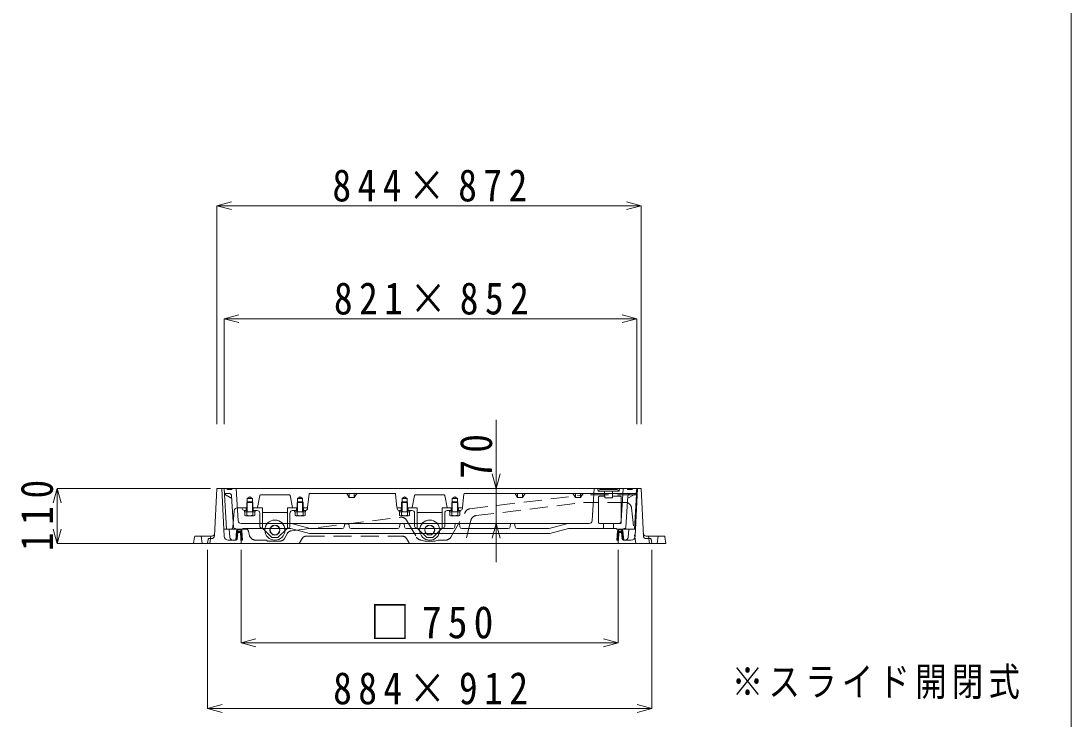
# Model space of a CAD drawing. Units: millimetres at full size, sheet at 1:30; some dimension numbers follow another scale. Extents: x -5968 to 5968, y -4228 to 4228.
# Drawn here: x 3878 to 5968, y -188 to 1201 of the extents above; entities that cross this region are included whole.
import ezdxf

# ---------------------------------------------------------------- set-up
doc = ezdxf.new("R2010")
doc.units = ezdxf.units.MM
doc.header["$LTSCALE"] = 30
doc.linetypes.add('DASHED1', pattern=[1.8, 1.2, -0.6])
doc.linetypes.add('DASHED3', pattern=[4, 3, -1])
doc.layers.add('0-A_蓋', color=4, linetype='Continuous', lineweight=9)
doc.layers.add('1-0', color=7, linetype='Continuous', lineweight=9)
doc.styles.add('ＭＳ ゴシック', font='')
doc.styles.get('ＭＳ ゴシック').set_extended_font_data('MS Gothic')

msp = doc.modelspace()

# ---------------------------------------------------------------- linework, layer by layer
at = {"layer": '0-A_蓋'}
for p, q in [((4268.01, 833.67), (4296.99, 841.43)), ((5112.01, 833.67), (5083.04, 841.43)), ((4268.01, 833.67), (5112.01, 833.67)), ((4268.01, 833.67), (4296.99, 825.9)), ((4268.01, 833.67), (4268.01, 398.67)), ((5112.01, 833.67), (5083.04, 825.9)), ((5112.01, 833.67), (5112.01, 398.67)), ((4282.51, 608.67), (4311.49, 616.43)), ((4282.51, 608.67), (5103.51, 608.67)), ((4282.51, 608.67), (4311.49, 600.9)), ((4282.51, 608.67), (4282.51, 398.67)), ((5103.51, 608.67), (5074.54, 616.43)), ((5103.51, 608.67), (5074.54, 600.9)), ((5103.51, 608.67), (5103.51, 398.67)), ((4823.78, 270.93), (4823.78, 407.46)), ((4823.78, 270.93), (4816.01, 299.9)), ((4823.78, 270.93), (4831.54, 299.9)), ((3950.14, 270.93), (3942.38, 241.95)), ((3950.14, 160.93), (3950.14, 270.93)), ((3950.14, 270.93), (3957.91, 241.95)), ((3950.14, 270.93), (4255.21, 270.93)), ((4291.42, 260.93), (4283.06, 260.93)), ((4297.66, 250.93), (4283.14, 259.39)), ((4300.92, 193.75), (4297.41, 255.27)), ((4328.46, 251.01), (4333.51, 253.93)), ((4328.46, 231.93), (4328.46, 251.01)), ((4338.57, 231.93), (4338.57, 251.01)), ((4348.75, 233.14), (4353.28, 256.71)), ((4354.75, 257.93), (4412.27, 257.93)), ((4413.75, 256.71), (4418.28, 233.14)), ((4428.46, 251.01), (4433.51, 253.93)), ((4428.46, 223.93), (4428.46, 251.01)), ((4438.57, 223.93), (4438.57, 251.01)), ((4448.65, 233.27), (4451.37, 259.58)), ((4622.16, 260.93), (4452.87, 260.93)), ((4531.51, 252.93), (4526.51, 260.93)), ((4623.65, 259.58), (4626.37, 233.27)), ((4636.46, 251.01), (4641.51, 253.93)), ((4636.46, 251.01), (4646.57, 251.01)), ((4636.46, 231.93), (4636.46, 251.01)), ((4646.57, 251.01), (4641.51, 253.93)), ((4646.57, 231.93), (4646.57, 251.01)), ((4661.28, 256.71), (4656.75, 233.14)), ((4662.75, 257.93), (4720.27, 257.93)), ((4721.75, 256.71), (4726.28, 233.14)), ((4746.57, 231.93), (4746.57, 251.01)), ((4759.37, 259.58), (4756.65, 233.27)), ((4760.87, 260.93), (5091.61, 260.93)), ((4823.78, 200.93), (4823.78, 270.93)), ((4866.51, 252.93), (4861.51, 260.93)), ((4866.51, 260.93), (4866.51, 252.93)), ((4876.51, 252.93), (4866.51, 252.93)), ((4991.51, 252.93), (4981.51, 252.93)), ((4991.51, 252.93), (4996.51, 260.93)), ((4991.51, 260.93), (4991.51, 252.93)), ((5072.84, 206.58), (5076.51, 270.93)), ((5082.1, 193.75), (5085.62, 255.27)), ((5085.37, 250.93), (5102.51, 260.93)), ((4308.49, 231.93), (4327.51, 231.93)), ((4327.51, 231.93), (4318.51, 231.93)), ((4327.51, 231.93), (4318.51, 231.93)), ((4326.51, 231.93), (4326.51, 226.93)), ((4327.51, 242.98), (4339.51, 242.98)), ((4327.51, 217.18), (4327.51, 242.98)), ((4328.46, 243.93), (4338.57, 243.93)), ((4328.46, 223.93), (4328.46, 243.93)), ((4338.57, 223.93), (4338.57, 243.93)), ((4339.51, 217.18), (4339.51, 242.98)), ((4358.51, 231.93), (4339.51, 231.93)), ((4339.51, 231.93), (4347.27, 231.93)), ((4340.51, 231.93), (4340.51, 226.93)), ((4358.51, 231.93), (4358.51, 191.93)), ((4408.51, 231.93), (4408.51, 191.93)), ((4408.51, 231.93), (4427.51, 231.93)), ((4419.75, 231.93), (4427.51, 231.93)), ((4426.51, 231.93), (4426.51, 226.93)), ((4428.46, 243.93), (4427.51, 242.98)), ((4427.51, 217.18), (4427.51, 242.98)), ((4439.51, 242.98), (4427.51, 242.98)), ((4438.57, 243.93), (4428.46, 243.93)), ((4438.57, 243.93), (4439.51, 242.98)), ((4439.51, 217.18), (4439.51, 242.98)), ((4439.51, 231.93), (4447.16, 231.93)), ((4439.51, 231.93), (4448.51, 231.93)), ((4440.51, 231.93), (4440.51, 226.93)), ((4635.51, 231.93), (4626.51, 231.93)), ((4626.51, 230.93), (4626.51, 231.93)), ((4635.51, 231.93), (4626.51, 231.93)), ((4634.51, 231.93), (4634.51, 226.93)), ((4636.46, 243.93), (4635.51, 242.98)), ((4635.51, 242.98), (4647.51, 242.98)), ((4635.51, 217.18), (4635.51, 242.98)), ((4636.46, 243.93), (4646.57, 243.93)), ((4636.46, 223.93), (4636.46, 243.93)), ((4646.57, 223.93), (4646.57, 243.93)), ((4647.51, 217.18), (4647.51, 242.98)), ((4666.51, 231.93), (4647.51, 231.93)), ((4648.51, 231.93), (4648.51, 226.93)), ((4666.51, 231.93), (4666.51, 191.93)), ((4716.51, 231.93), (4735.51, 231.93)), ((4716.51, 231.93), (4716.51, 191.93)), ((4727.75, 231.93), (4735.51, 231.93)), ((4734.51, 231.93), (4734.51, 226.93)), ((4747.51, 242.98), (4735.51, 242.98)), ((4735.51, 217.18), (4735.51, 242.98)), ((4736.46, 223.93), (4736.46, 243.93)), ((4746.57, 243.93), (4747.51, 242.98)), ((4746.57, 223.93), (4746.57, 243.93)), ((4747.51, 217.18), (4747.51, 242.98)), ((4747.51, 231.93), (4756.51, 231.93)), ((4747.51, 231.93), (4755.16, 231.93)), ((4748.51, 231.93), (4748.51, 226.93)), ((4756.51, 230.93), (4756.51, 231.93)), ((4302.52, 226.47), (4299.51, 193.38)), ((4322.51, 226.93), (4327.51, 226.93)), ((4322.76, 226.93), (4322.76, 223.93)), ((4322.76, 223.93), (4344.26, 223.93)), ((4323.5, 217.18), (4323.5, 223.93)), ((4341.52, 216.43), (4325.51, 216.43)), ((4339.51, 226.93), (4348.51, 226.93)), ((4343.53, 217.18), (4343.53, 223.93)), ((4344.26, 226.93), (4344.26, 223.93)), ((4353.51, 195.93), (4353.51, 221.93)), ((4358.51, 222.93), (4408.51, 222.93)), ((4413.51, 195.93), (4413.51, 221.93)), ((4427.51, 226.93), (4418.51, 226.93)), ((4422.76, 226.93), (4422.76, 223.93)), ((4444.26, 223.93), (4422.76, 223.93)), ((4423.5, 217.18), (4423.5, 223.93)), ((4425.51, 216.43), (4441.52, 216.43)), ((4444.51, 226.93), (4439.51, 226.93)), ((4443.53, 217.18), (4443.53, 223.93)), ((4630.51, 226.93), (4635.51, 226.93)), ((4630.76, 226.93), (4630.76, 223.93)), ((4630.76, 223.93), (4652.26, 223.93)), ((4651.53, 223.93), (4631.5, 223.93)), ((4631.5, 217.18), (4631.5, 223.93)), ((4649.52, 216.43), (4633.51, 216.43)), ((4647.51, 226.93), (4656.51, 226.93)), ((4651.53, 217.18), (4651.53, 223.93)), ((4652.26, 226.93), (4652.26, 223.93)), ((4661.51, 195.93), (4661.51, 221.93)), ((4666.51, 222.93), (4716.51, 222.93)), ((4721.51, 195.93), (4721.51, 221.93)), ((4735.51, 226.93), (4726.51, 226.93)), ((4730.76, 226.93), (4730.76, 223.93)), ((4752.26, 223.93), (4730.76, 223.93)), ((4731.5, 217.18), (4731.5, 223.93)), ((4731.5, 223.93), (4751.53, 223.93)), ((4733.51, 216.43), (4749.52, 216.43)), ((4752.51, 226.93), (4747.51, 226.93)), ((4751.53, 217.18), (4751.53, 223.93)), ((4752.26, 226.93), (4752.26, 223.93)), ((3950.14, 160.93), (3942.38, 189.9)), ((3950.14, 160.93), (3957.91, 189.9)), ((4304.43, 190.93), (4303.92, 190.93)), ((4357.51, 191.93), (4358.51, 191.93)), ((4377.51, 172.93), (4358.51, 191.93)), ((4409.51, 191.93), (4408.51, 191.93)), ((4685.51, 172.93), (4666.51, 191.93)), ((4697.51, 172.93), (4716.51, 191.93)), ((4823.78, 200.93), (4816.01, 171.95)), ((4823.78, 200.93), (4831.54, 171.95)), ((4823.78, 200.93), (4823.78, 124.15)), ((4685.51, 172.93), (4697.51, 172.93)), ((3950.14, 160.93), (4255.21, 160.93)), ((4249.51, -167.25), (4249.51, 148.93)), ((4316.51, -36.64), (4316.51, 148.93)), ((5066.51, -36.64), (5066.51, 148.93)), ((5133.51, -167.25), (5133.51, 148.93)), ((4316.51, -36.64), (4345.49, -28.88)), ((4316.51, -36.64), (5066.51, -36.64)), ((4316.51, -36.64), (4345.49, -44.4)), ((5066.51, -36.64), (5037.54, -28.88)), ((5066.51, -36.64), (5037.54, -44.4)), ((4249.51, -167.25), (4278.49, -159.48)), ((5133.51, -167.25), (5104.54, -159.48)), ((4249.51, -167.25), (5133.51, -167.25)), ((4249.51, -167.25), (4278.49, -175.01)), ((5133.51, -167.25), (5104.54, -175.01))]:
    msp.add_line(p, q, dxfattribs=at)
at = {"layer": '0-A_蓋', "color": 3}
for p, q in [((4263.3, 176.63), (4268.01, 270.93)), ((5112.01, 270.93), (4268.01, 270.93)), ((4282.64, 175.54), (4278.01, 270.93)), ((5100.38, 175.54), (5105.01, 270.93)), ((5116.73, 176.63), (5112.01, 270.93)), ((5086.47, 173.43), (5087.85, 189.93)), ((5101.08, 189.93), (5087.85, 189.93)), ((4223.34, 174.62), (4221.51, 160.93)), ((4224.83, 175.93), (4257.56, 175.93)), ((4250.82, 169.65), (4249.51, 160.93)), ((4252.31, 170.93), (4257.31, 170.93)), ((4306.7, 167.93), (4290.63, 167.93)), ((4306.7, 167.93), (4305.5, 167.93)), ((4308.69, 169.73), (4310.01, 182.93)), ((4310.01, 182.93), (4315.01, 182.93)), ((4316.51, 160.93), (4315.01, 182.93)), ((4316.04, 167.93), (4315.01, 182.93)), ((5066.51, 160.93), (5068.01, 182.93)), ((5066.99, 167.93), (5068.01, 182.93)), ((5073.01, 182.93), (5068.01, 182.93)), ((5074.33, 169.73), (5073.01, 182.93)), ((5076.32, 167.93), (5092.39, 167.93)), ((5076.32, 167.93), (5077.53, 167.93)), ((5158.2, 175.93), (5122.47, 175.93)), ((5130.72, 170.93), (5122.72, 170.93)), ((5132.21, 169.65), (5133.51, 160.93)), ((5159.69, 174.62), (5161.51, 160.93)), ((5161.51, 160.93), (4221.51, 160.93))]:
    msp.add_line(p, q, dxfattribs=at)
at = {"layer": '0-A_蓋', "color": 7}
for p, q in [((4282.51, 270.93), (5103.51, 270.93)), ((4286.91, 189.93), (4282.51, 270.93)), ((4298.51, 270.93), (4297.01, 268.93)), ((4310.19, 206.58), (4306.51, 270.93)), ((5014.84, 206.58), (5018.51, 270.93)), ((5027.71, 202.43), (5027.71, 253.93)), ((5028.01, 265.93), (5028.01, 265.43)), ((5028.01, 265.43), (5067.01, 265.43)), ((5039.67, 255.43), (5029.21, 255.43)), ((5064.01, 268.93), (5031.01, 268.93)), ((5039.51, 265.43), (5039.51, 255.43)), ((5039.76, 251.93), (5055.26, 251.93)), ((5071.01, 255.43), (5055.36, 255.43)), ((5055.51, 265.43), (5055.51, 255.43)), ((5067.01, 265.93), (5067.01, 265.43)), ((5068.51, 265.43), (5069.51, 270.93)), ((5072.51, 202.43), (5072.51, 253.93)), ((5099.12, 189.93), (5103.51, 270.93)), ((4286.91, 189.93), (4319.18, 189.93)), ((4310.22, 189.77), (4307.47, 187.02)), ((4313.81, 189.93), (4311.32, 189.93)), ((4313.35, 188.93), (4311.68, 188.93)), ((4313.21, 189.93), (4312.21, 188.93)), ((4315.61, 189.5), (4314.71, 188.6)), ((4317.11, 188.18), (4316.09, 187.15)), ((5008.85, 200.93), (4316.18, 200.93)), ((4320.59, 190.93), (4415.2, 190.93)), ((4415.2, 190.93), (4452.52, 180.93)), ((4416.51, 200.93), (4453.83, 190.93)), ((4517.57, 190.93), (4453.83, 190.93)), ((4521.52, 194.33), (4522.51, 200.93)), ((4531.5, 194.33), (4530.51, 200.93)), ((4627.57, 190.93), (4535.46, 190.93)), ((4631.52, 194.33), (4632.51, 200.93)), ((4641.5, 194.33), (4640.51, 200.93)), ((4645.46, 190.93), (4737.57, 190.93)), ((4741.52, 194.33), (4742.51, 200.93)), ((4751.5, 194.33), (4750.51, 200.93)), ((4755.46, 190.93), (4847.57, 190.93)), ((4851.52, 194.33), (4852.51, 200.93)), ((4861.5, 194.33), (4860.51, 200.93)), ((4865.46, 190.93), (4929.19, 190.93)), ((4966.51, 200.93), (4929.19, 190.93)), ((4967.83, 190.93), (4930.51, 180.93)), ((5062.43, 190.93), (4967.83, 190.93)), ((5071.01, 200.93), (5029.21, 200.93)), ((5037.51, 200.93), (5037.51, 190.93)), ((5057.51, 200.93), (5057.51, 190.93)), ((5063.85, 189.93), (5099.12, 189.93)), ((5065.91, 188.18), (5066.94, 187.15)), ((5067.42, 189.5), (5068.32, 188.6)), ((5069.22, 189.93), (5071.71, 189.93)), ((5069.68, 188.93), (5071.35, 188.93)), ((5069.82, 189.93), (5070.82, 188.93)), ((5072.8, 189.77), (5075.56, 187.02)), ((4307.34, 186.32), (4305.5, 167.93)), ((4308.87, 171.44), (4305.52, 168.09)), ((4309.18, 174.59), (4305.83, 171.24)), ((4309.49, 177.73), (4306.14, 174.38)), ((4309.81, 180.87), (4306.46, 177.52)), ((4312.03, 185.93), (4306.77, 180.66)), ((4309.21, 185.93), (4307.09, 183.81)), ((4308.69, 186.11), (4308.67, 185.93)), ((4316.35, 185.93), (4308.67, 185.93)), ((4310.01, 182.93), (4308.69, 169.73)), ((4315.01, 182.93), (4310.01, 182.93)), ((4314.86, 185.93), (4311.86, 182.93)), ((4317.81, 186.04), (4314.69, 182.93)), ((4317.99, 183.4), (4315.17, 180.58)), ((4318.17, 180.75), (4315.35, 177.93)), ((4318.35, 178.1), (4315.53, 175.28)), ((4318.53, 175.45), (4315.72, 172.64)), ((4318.71, 172.8), (4315.9, 169.99)), ((4316.35, 185.93), (4316.35, 186.06)), ((4318.89, 170.16), (4316.66, 167.93)), ((4452.52, 180.93), (4930.51, 180.93)), ((5064.14, 170.16), (5066.37, 167.93)), ((5064.32, 172.8), (5067.13, 169.99)), ((5064.5, 175.45), (5067.31, 172.64)), ((5064.68, 178.1), (5067.49, 175.28)), ((5064.86, 180.75), (5067.67, 177.93)), ((5065.04, 183.4), (5067.85, 180.58)), ((5065.22, 186.04), (5068.34, 182.93)), ((5066.67, 185.93), (5066.68, 186.06)), ((5066.67, 185.93), (5074.35, 185.93)), ((5068.01, 182.93), (5073.01, 182.93)), ((5068.17, 185.93), (5071.17, 182.93)), ((5070.99, 185.93), (5076.25, 180.66)), ((5073.01, 182.93), (5074.33, 169.73)), ((5073.22, 180.87), (5076.57, 177.52)), ((5073.53, 177.73), (5076.88, 174.38)), ((5073.82, 185.93), (5075.94, 183.81)), ((5073.85, 174.59), (5077.2, 171.24)), ((5074.16, 171.44), (5077.51, 168.09)), ((5074.34, 186.11), (5074.35, 185.93)), ((5075.69, 186.32), (5077.53, 167.93))]:
    msp.add_line(p, q, dxfattribs=at)
at = {"layer": '0-A_蓋', "color": 3, "linetype": 'DASHED1'}
for p, q in [((4771.46, 230.24), (4996.91, 257.93)), ((5101.52, 257.93), (4996.91, 257.93)), ((4783.65, 216.63), (4997.82, 242.93)), ((5081.03, 242.93), (4997.82, 242.93)), ((5092.94, 232.36), (5101.51, 160.93)), ((4416.61, 186.67), (4633.66, 213.33)), ((4733.48, 173.93), (4762.52, 224.33)), ((4328.18, 189.93), (4292.18, 189.93)), ((4645.49, 207.45), (4665.04, 173.89)), ((4773.48, 207.69), (4761.51, 160.93)), ((4239.01, 160.93), (4237.01, 175.93)), ((4254.01, 160.93), (4256.01, 175.93)), ((4330.61, 186.02), (4333.11, 176.79)), ((4344.7, 167.93), (4366.51, 167.93)), ((4366.51, 167.93), (4368.51, 165.93)), ((4402.36, 171.11), (4407.56, 180.55)), ((4437.6, 171.07), (4431.51, 160.93)), ((4446.18, 175.93), (4636.85, 175.93)), ((4645.43, 171.07), (4651.51, 160.93)), ((4674.35, 167.97), (4681.51, 165.93)), ((4708.51, 167.93), (4701.51, 165.93)), ((4723.08, 167.93), (4708.51, 167.93)), ((5129.01, 160.93), (5127.01, 175.93)), ((5144.01, 160.93), (5146.01, 175.93)), ((4393.6, 165.93), (4368.51, 165.93)), ((4701.51, 165.93), (4681.51, 165.93))]:
    msp.add_line(p, q, dxfattribs=at)
at = {"layer": '0-A_蓋', "color": 7, "linetype": 'DASHED3'}
for p, q in [((4318.51, 230.93), (4318.51, 231.93)), ((4328.46, 243.93), (4327.51, 242.98)), ((4338.57, 243.93), (4339.51, 242.98)), ((4448.51, 230.93), (4448.51, 231.93)), ((4646.57, 243.93), (4647.51, 242.98)), ((4444.26, 226.93), (4444.26, 223.93)), ((4665.51, 191.93), (4666.51, 191.93)), ((4717.51, 191.93), (4716.51, 191.93))]:
    msp.add_line(p, q, dxfattribs=at)
at = {"layer": '0-A_蓋', "color": 7}
for points in [[(4297.01, 268.93), (4289.01, 268.93), (4287.51, 270.93)], [(5068.51, 265.43), (5026.51, 265.43), (5025.51, 270.93)], [(5039.76, 251.93), (5039.51, 261.47), (5039.51, 265.43)], [(5055.26, 251.93), (5055.51, 261.47), (5055.51, 265.43)], [(5084.51, 270.93), (5086.01, 268.93), (5094.01, 268.93), (5095.51, 270.93)], [(4317.8, 186.2), (4319.04, 167.93), (4316.04, 167.93)], [(5065.23, 186.2), (5063.98, 167.93), (5066.99, 167.93)]]:
    msp.add_lwpolyline(points, dxfattribs=at)
at = {"layer": '0-A_蓋'}
for points in [[(4328.46, 251.01), (4338.57, 251.01), (4333.51, 253.93)], [(4428.46, 251.01), (4438.57, 251.01), (4433.51, 253.93)], [(4531.51, 260.93), (4531.51, 252.93), (4541.51, 252.93)], [(4541.51, 260.93), (4541.51, 252.93), (4546.51, 260.93)], [(4736.46, 231.93), (4736.46, 251.01), (4741.51, 253.93)], [(4736.46, 251.01), (4746.57, 251.01), (4741.51, 253.93)], [(4876.51, 260.93), (4876.51, 252.93), (4881.51, 260.93)], [(4981.51, 260.93), (4981.51, 252.93), (4976.51, 260.93)], [(5091.61, 260.93), (5102.51, 260.93), (5103.51, 270.93)], [(4746.57, 243.93), (4736.46, 243.93), (4735.51, 242.98)], [(4377.51, 172.93), (4389.51, 172.93), (4408.51, 191.93)], [(5078.59, 190.93), (5081.94, 190.93), (5082.63, 189.93)]]:
    msp.add_lwpolyline(points, dxfattribs=at)
at = {"layer": '0-A_蓋', "color": 3}
msp.add_lwpolyline([(4293.56, 173.43), (4292.18, 189.93), (4281.95, 189.93)], dxfattribs=at)
at = {"layer": '0-A_蓋'}
for centre, radius in [((4383.51, 187.93), 20), ((4383.51, 187.93), 10), ((4383.51, 187.93), 9.5), ((4691.51, 187.93), 20), ((4691.51, 187.93), 10), ((4691.51, 187.93), 9.5)]:
    msp.add_circle(centre, radius, dxfattribs=at)
for centre, radius, start, end in [((4291.42, 254.93), 6, 3.27046, 90), ((4354.75, 256.43), 1.5, 90, 169.11407), ((4412.27, 256.43), 1.5, 10.88593, 90), ((4452.87, 259.43), 1.5, 90, 174.0937), ((4662.75, 256.43), 1.5, 90, 169.11455), ((4720.27, 256.43), 1.5, 10.88545, 90), ((4760.87, 259.43), 1.5, 90, 174.09476), ((5091.61, 254.93), 6, 90, 176.72954), ((4308.49, 225.93), 6, 90, 174.80554), ((4322.51, 230.93), 4, 180.00002, 270), ((4419.75, 233.43), 1.5, 190.88593, 270), ((4444.51, 230.93), 4, 270, 359.99998), ((4447.16, 233.43), 1.5, 270, 354.0937), ((4627.87, 233.43), 1.5, 185.9063, 270), ((4630.51, 230.93), 4, 180.00002, 270), ((4655.27, 233.43), 1.5, 270, 349.11455), ((4727.75, 233.43), 1.5, 190.88545, 270), ((4752.51, 230.93), 4, 270, 359.99998), ((4755.16, 233.43), 1.5, 270, 354.0937), ((4325.51, 219.47), 3.04, 228.67245, 311.32755), ((4333.51, 240.58), 24.15, 255.61653, 284.38359), ((4341.52, 219.47), 3.04, 228.67245, 311.32755), ((4348.51, 221.93), 5, 0, 90), ((4418.51, 221.93), 5, 90, 180), ((4425.51, 219.47), 3.04, 228.67245, 311.32755), ((4433.51, 240.58), 24.15, 255.61641, 284.38347), ((4441.52, 219.47), 3.04, 228.67245, 311.32755), ((4633.51, 219.47), 3.04, 228.67245, 311.32755), ((4641.51, 240.58), 24.15, 255.61653, 284.38359), ((4649.52, 219.47), 3.04, 228.67245, 311.32755), ((4656.51, 221.93), 5, 0, 90), ((4726.51, 221.93), 5, 90, 180), ((4733.51, 219.47), 3.04, 228.67245, 311.32755), ((4741.51, 240.58), 24.15, 255.61641, 284.38347), ((4749.52, 219.47), 3.04, 228.67245, 311.32755), ((4293.53, 193.93), 6, 318.18967, 354.80556), ((4303.92, 193.93), 3, 183.27046, 270), ((4357.51, 195.93), 4, 180, 270), ((4409.51, 195.93), 4, 270, 0), ((4665.51, 195.93), 4, 180, 270), ((4717.51, 195.93), 4, 270, 0), ((5066.85, 206.93), 6, 270, 356.72948), ((5078.59, 189.43), 1.5, 90, 160.52878), ((5079.11, 193.93), 3, 270, 356.72954)]:
    msp.add_arc(centre, radius, start, end, dxfattribs=at)
at = {"layer": '0-A_蓋', "color": 7, "linetype": 'DASHED3'}
for centre, start, end in [((4622.16, 259.43), 5.90633, 90), ((4347.27, 233.43), 270.00002, 349.11409)]:
    msp.add_arc(centre, 1.5, start, end, dxfattribs=at)
at = {"layer": '0-A_蓋', "color": 7}
for centre, radius, start, end in [((5029.21, 253.93), 1.5, 90, 180), ((5031.01, 265.93), 3, 90, 180), ((5064.01, 265.93), 3, 0, 90), ((5071.01, 253.93), 1.5, 0, 90), ((4304.43, 189.43), 1.5, 19.47104, 90), ((4311.32, 185.93), 4, 90, 174.28938), ((4311.68, 185.93), 3, 90.00002, 176.42368), ((4316.18, 206.93), 6, 183.27052, 270), ((4313.35, 185.93), 3, 2.60257, 90), ((4313.81, 185.93), 4, 3.90045, 90), ((4320.59, 189.43), 1.5, 90, 160.52896), ((4517.57, 194.93), 4, 270, 351.46916), ((4535.46, 194.93), 4, 188.53084, 270), ((4627.57, 194.93), 4, 270, 351.46916), ((4645.46, 194.93), 4, 188.53084, 270), ((4737.57, 194.93), 4, 270, 351.46916), ((4755.46, 194.93), 4, 188.53084, 270), ((4847.57, 194.93), 4, 270, 351.46916), ((4865.46, 194.93), 4, 188.53084, 270), ((5008.85, 206.93), 6, 270, 356.72948), ((5029.21, 202.43), 1.5, 180, 270), ((5062.43, 189.43), 1.5, 19.47122, 90), ((5069.22, 185.93), 4, 90, 176.09955), ((5069.68, 185.93), 3, 90, 177.39743), ((5071.01, 202.43), 1.5, 270, 0), ((5071.35, 185.93), 3, 3.57632, 89.99998), ((5071.71, 185.93), 4, 5.71062, 90)]:
    msp.add_arc(centre, radius, start, end, dxfattribs=at)
at = {"layer": '0-A_蓋', "color": 3, "linetype": 'DASHED3'}
msp.add_arc((5101.52, 260.93), 3, 270, 357.22061, dxfattribs=at)
at = {"layer": '0-A_蓋', "color": 3, "linetype": 'DASHED1'}
for centre, radius, start, end in [((4772.92, 218.33), 12, 96.99994, 150.04054), ((5081.03, 230.93), 12, 6.84277, 90), ((4635.12, 201.41), 12, 30.21465, 96.99994), ((4785.11, 204.72), 12, 96.99994, 165.64471), ((4322.89, 183.93), 8, 15.15407, 48.59039), ((4344.7, 179.93), 12, 195.15404, 270), ((4393.6, 175.93), 10, 270, 331.18919), ((4418.07, 174.76), 12, 96.99998, 151.18919), ((4446.18, 165.93), 10, 90, 149.03618), ((4636.85, 165.93), 10, 30.96375, 90), ((4675.41, 179.93), 12, 210.21471, 264.91551), ((4723.08, 179.93), 12, 270, 330.0406)]:
    msp.add_arc(centre, radius, start, end, dxfattribs=at)
at = {"layer": '0-A_蓋', "color": 3}
for centre, radius, start, end in [((4224.83, 174.43), 1.5, 90, 172.40511), ((4252.31, 169.43), 1.5, 90, 171.46924), ((4257.31, 176.93), 6, 270, 357.13759), ((4257.56, 181.93), 6, 270, 357.13762), ((4290.63, 175.93), 8, 182.77922, 270), ((4299.53, 173.93), 6, 184.76364, 270), ((4306.7, 169.93), 2, 270, 354.28947), ((5076.32, 169.93), 2, 185.71053, 270), ((5080.49, 173.93), 6, 270, 355.23636), ((5092.39, 175.93), 8, 270, 357.22078), ((5122.47, 181.93), 6, 182.86238, 270), ((5122.72, 176.93), 6, 182.86241, 270), ((5130.72, 169.43), 1.5, 8.53076, 90), ((5158.2, 174.43), 1.5, 7.59489, 90)]:
    msp.add_arc(centre, radius, start, end, dxfattribs=at)
at = {"layer": '1-0', "color": 5}
msp.add_line((5967.67, -4227.98), (5967.67, 4227.98), dxfattribs=at)

# ---------------------------------------------------------------- texts
at = {"layer": '0-A_蓋', "color": 7, "attachment_point": 7, "style": 'ＭＳ ゴシック'}
for s, insert, char_height in [('\\T1.35;\\W0.85;844×872', (4497.99, 841.17), 64.15), ('\\T1.35;\\W0.85;821×852', (4500.99, 616.17), 64.15), ('\\T1.31;\\W0.9;□750', (4572.89, -29.14), 64.15), ('\\T1.17;\\W0.8;※スライド開閉式', (5292.77, -148.69), 57.15), ('\\T1.35;\\W0.85;884×912', (4499.49, -159.75), 64.15)]:
    msp.add_mtext(s, dxfattribs=dict(at, insert=insert, char_height=char_height))
at = {"layer": '0-A_蓋', "color": 7, "char_height": 64.15, "attachment_point": 7, "rotation": 90, "style": 'ＭＳ ゴシック'}
for s, insert in [('\\T1.39;\\W0.85;70', (4816.62, 290.32)), ('\\T1.41;\\W0.85;110', (3942.64, 146.24))]:
    msp.add_mtext(s, dxfattribs=dict(at, insert=insert))

doc.saveas('drawing.dxf')
